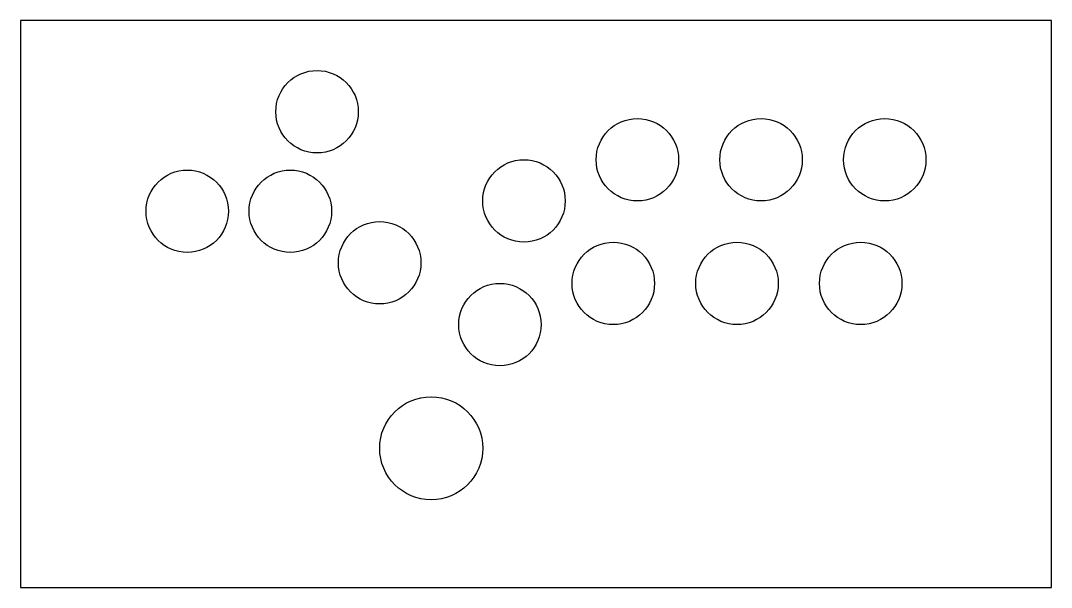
# Model space of a CAD drawing. Header units: millimetres. Extents: x -120 to 180, y -40 to 124.
import ezdxf

# ---------------------------------------------------------------- set-up
doc = ezdxf.new("R2010")
doc.units = ezdxf.units.MM
doc.layers.add('Sketch', color=7, linetype='CONTINUOUS')

msp = doc.modelspace()

# ---------------------------------------------------------------- linework, layer by layer
at = {"layer": 'Sketch'}
for p, q in [((-119.5, 124.5), (-119.5, -40.5)), ((180.5, 124.5), (-119.5, 124.5)), ((180.5, -40.5), (180.5, 124.5)), ((-119.5, -40.5), (180.5, -40.5))]:
    msp.add_line(p, q, dxfattribs=at)
for centre, radius in [((-33.23, 97.98), 12), ((60, 84), 12), ((96, 84), 12), ((132, 84), 12), ((27, 72), 12), ((-71, 69), 12), ((-41, 69), 12), ((-15, 54), 12), ((53, 48), 12), ((89, 48), 12), ((125, 48), 12), ((20, 36), 12), ((0, 0), 15)]:
    msp.add_circle(centre, radius, dxfattribs=at)

doc.saveas('drawing.dxf')
